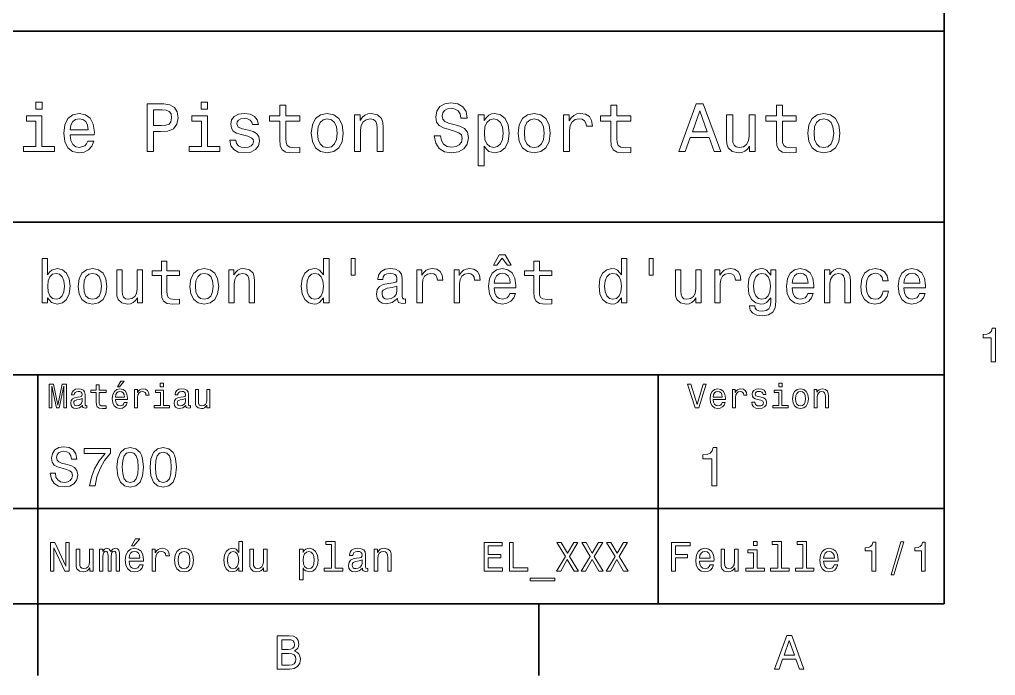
# Model space of a CAD drawing. Extents: x 0 to 420, y 0 to 297.
# Drawn here: x 313.1 to 415.4, y 2.5 to 71.2 of the extents above; entities that cross this region are included whole.
import ezdxf

# ---------------------------------------------------------------- set-up
doc = ezdxf.new("R2010")
doc.units = 0

msp = doc.modelspace()

# ---------------------------------------------------------------- linework, layer by layer
at = {"color": 7, "lineweight": 35}
for p, q in [((410, 10), (410, 287)), ((220, 70), (410, 70)), ((410, 70), (410, 10)), ((285, 50), (410, 50)), ((285, 34), (410, 34)), ((380, 10), (380, 34)), ((285, 20), (410, 20)), ((10, 10), (410, 10)), ((220, 10), (410, 10))]:
    msp.add_line(p, q, dxfattribs=at)
at = {"color": 7, "lineweight": 35, "ltscale": 0.35}
msp.add_line((315, 20), (315, 34), dxfattribs=at)
at = {"color": 7, "lineweight": 35, "ltscale": 0.25}
msp.add_line((315, 10), (315, 20), dxfattribs=at)
at = {"color": 7, "lineweight": 35, "ltscale": 0.1875}
for p, q in [((315, 10), (315, 2.5)), ((367.5, 10), (367.5, 2.5))]:
    msp.add_line(p, q, dxfattribs=at)
at = {"color": 7, "lineweight": 13}
for points in [[(315.439484, 62.554031), (314.76944, 62.554031), (314.76944, 61.833572), (315.439484, 61.833572)], [(332.788177, 62.554031), (332.118164, 62.554031), (332.118164, 61.833572), (332.788177, 61.833572)], [(357.20462, 59.030979), (356.549011, 59.030979), (356.693085, 58.267288), (357.053314, 57.70533), (357.608063, 57.366714), (358.357361, 57.244236), (359.099426, 57.359509), (359.654175, 57.67651), (360.007202, 58.17363), (360.136902, 58.82925), (360.028809, 59.420029), (359.726227, 59.801872), (359.236328, 60.054031), (358.580688, 60.241352), (358.018738, 60.378242), (357.651306, 60.536743), (357.442383, 60.767288), (357.377533, 61.127522), (357.442383, 61.451729), (357.6297, 61.696686), (357.917877, 61.862389), (358.314117, 61.920029), (358.71759, 61.84798), (359.034576, 61.653458), (359.24353, 61.32925), (359.344391, 60.889767), (360, 60.889767), (360, 60.904179), (359.884735, 61.581409), (359.546112, 62.085732), (359.01297, 62.402737), (358.292511, 62.510807), (357.644104, 62.402737), (357.139771, 62.100143), (356.815552, 61.631844), (356.700287, 61.026657), (356.793945, 60.486309), (357.067719, 60.118874), (357.5, 59.873917), (358.09079, 59.6866), (358.674347, 59.520893), (359.113831, 59.362389), (359.380402, 59.131844), (359.47406, 58.757202), (359.387604, 58.375359), (359.164276, 58.087173), (358.825653, 57.907059), (358.386169, 57.849422), (357.896271, 57.928673), (357.521606, 58.159222), (357.283875, 58.533859)], [(318.371765, 59.131844), (320.907776, 59.131844), (320.914978, 59.427231), (320.799713, 60.255764), (320.482697, 60.875359), (319.978394, 61.25), (319.30835, 61.386887), (318.65274, 61.242794), (318.148407, 60.839336), (317.824219, 60.183716), (317.708923, 59.319164), (317.816986, 58.432995), (318.141205, 57.78458), (318.638336, 57.381123), (319.286743, 57.244236), (319.848694, 57.337894), (320.309784, 57.582851), (320.648407, 57.971901), (320.842926, 58.490631), (320.216125, 58.490631), (320.086456, 58.20245), (319.899139, 57.986309), (319.365997, 57.8134), (318.955322, 57.892651), (318.645538, 58.14481), (318.443787, 58.555473), (318.371765, 59.110229)], [(326.462524, 57.381123), (327.125366, 57.381123), (327.125366, 59.492073), (327.860229, 59.492073), (328.602295, 59.528095), (329.193085, 59.780258), (329.574921, 60.270172), (329.70462, 60.940201), (329.60376, 61.559795), (329.315552, 62.013687), (328.840057, 62.287464), (328.19165, 62.381123), (326.462524, 62.381123)], [(328.011536, 61.76873), (328.443787, 61.725502), (328.760803, 61.588615), (328.94812, 61.336452), (329.01297, 60.940201), (328.940918, 60.522331), (328.746399, 60.270172), (328.414978, 60.140488), (327.96109, 60.104465), (327.125366, 60.104465), (327.125366, 61.76873)], [(337.060516, 59.636166), (336.44812, 59.780258), (335.994232, 59.945965), (335.842926, 60.28458), (335.886169, 60.522331), (336.037476, 60.695244), (336.28241, 60.803314), (336.635437, 60.846542), (336.97406, 60.803314), (337.240631, 60.67363), (337.413544, 60.479107), (337.485596, 60.219738), (338.105194, 60.219738), (338.105194, 60.23415), (337.997131, 60.70245), (337.701721, 61.069885), (337.240631, 61.30043), (336.635437, 61.386887), (336.023041, 61.30043), (335.576355, 61.062679), (335.29538, 60.709652), (335.208923, 60.262966), (335.273773, 59.830688), (335.475494, 59.528095), (335.806915, 59.311958), (336.289612, 59.16066), (336.995667, 58.987751), (337.427948, 58.807636), (337.543213, 58.663544), (337.586456, 58.447407), (337.521606, 58.180836), (337.348694, 57.979107), (337.067719, 57.849422), (336.693085, 57.806194), (336.296814, 57.849422), (336.008636, 58.000721), (335.814117, 58.245674), (335.734863, 58.584293), (335.122467, 58.584293), (335.223328, 58.007923), (335.518738, 57.590057), (335.98703, 57.337894), (336.635437, 57.244236), (337.312683, 57.337894), (337.809814, 57.590057), (338.112396, 57.993515), (338.220459, 58.519451), (338.141205, 58.973343), (337.917877, 59.283138), (337.550415, 59.484871)], [(340.353027, 60.579971), (340.353027, 58.64193), (340.39624, 58.015129), (340.597992, 57.582851), (341.001434, 57.330688), (341.685883, 57.244236), (342.43515, 57.280258), (342.43515, 57.827808), (341.887604, 57.78458), (341.390503, 57.842216), (341.123932, 58.022331), (341.008636, 58.324928), (340.98703, 58.75), (340.98703, 60.579971), (342.43515, 60.579971), (342.43515, 61.120316), (340.98703, 61.120316), (340.98703, 62.251438), (340.353027, 62.251438), (340.353027, 61.120316), (339.257935, 61.120316), (339.257935, 60.579971)], [(343.65274, 59.311958), (343.768005, 58.432995), (344.099426, 57.78458), (344.625366, 57.381123), (345.331421, 57.244236), (346.030273, 57.381123), (346.556213, 57.777374), (346.887604, 58.425793), (347.010101, 59.311958), (346.887604, 60.190922), (346.556213, 60.846542), (346.030273, 61.242794), (345.331421, 61.386887), (344.625366, 61.242794), (344.099426, 60.839336), (343.768005, 60.190922)], [(348.177246, 57.381123), (348.811249, 57.381123), (348.811249, 59.614552), (348.876099, 60.12608), (349.085022, 60.500717), (349.409241, 60.731266), (349.841492, 60.817722), (350.187317, 60.745674), (350.403473, 60.551151), (350.511536, 60.226944), (350.547546, 59.794666), (350.547546, 57.381123), (351.181549, 57.381123), (351.181549, 59.924351), (351.15274, 60.435879), (351.023071, 60.86095), (350.597992, 61.25), (349.93515, 61.386887), (349.567719, 61.336452), (349.257935, 61.199566), (348.991364, 60.969017), (348.78241, 60.659222), (348.78241, 61.25), (348.177246, 61.25)], [(361.786743, 60.652016), (361.786743, 61.25), (361.15274, 61.25), (361.15274, 55.882565), (361.786743, 55.882565), (361.786743, 57.971901), (362.010101, 57.633286), (362.262268, 57.409943), (362.896271, 57.244236), (363.501465, 57.381123), (363.976959, 57.791786), (364.286743, 58.440201), (364.402039, 59.319164), (364.286743, 60.190922), (363.976959, 60.839336), (363.501465, 61.242794), (362.896271, 61.386887), (362.550446, 61.343658), (362.255066, 61.206772), (362.002899, 60.976223)], [(365.338623, 59.311958), (365.453888, 58.432995), (365.785309, 57.78458), (366.311249, 57.381123), (367.017303, 57.244236), (367.716125, 57.381123), (368.242065, 57.777374), (368.573486, 58.425793), (368.695984, 59.311958), (368.573486, 60.190922), (368.242065, 60.846542), (367.716125, 61.242794), (367.017303, 61.386887), (366.311249, 61.242794), (365.785309, 60.839336), (365.453888, 60.190922)], [(370.100861, 57.381123), (370.734863, 57.381123), (370.734863, 59.592937), (370.799713, 60.12608), (370.994232, 60.507923), (371.311249, 60.738472), (371.736328, 60.817722), (372.053314, 60.767288), (372.291077, 60.623199), (372.435181, 60.378242), (372.485596, 60.046829), (373.126801, 60.046829), (373.040344, 60.630402), (372.802612, 61.048271), (372.406342, 61.30043), (371.865997, 61.386887), (371.498566, 61.32925), (371.181549, 61.185158), (370.900574, 60.940201), (370.677246, 60.608788), (370.677246, 61.25), (370.100861, 61.25)], [(375.050415, 60.579971), (375.050415, 58.64193), (375.093658, 58.015129), (375.29538, 57.582851), (375.698853, 57.330688), (376.383301, 57.244236), (377.132568, 57.280258), (377.132568, 57.827808), (376.585022, 57.78458), (376.087891, 57.842216), (375.82132, 58.022331), (375.706055, 58.324928), (375.684448, 58.75), (375.684448, 60.579971), (377.132568, 60.579971), (377.132568, 61.120316), (375.684448, 61.120316), (375.684448, 62.251438), (375.050415, 62.251438), (375.050415, 61.120316), (373.955322, 61.120316), (373.955322, 60.579971)], [(382.175781, 57.381123), (382.838623, 57.381123), (383.364563, 58.850864), (385.360229, 58.850864), (385.886169, 57.381123), (386.563416, 57.381123), (384.733429, 62.388329), (383.998566, 62.388329)], [(383.595093, 59.463257), (384.365997, 61.667866), (385.136902, 59.463257)], [(392.399109, 60.579971), (392.399109, 58.64193), (392.442352, 58.015129), (392.644073, 57.582851), (393.047546, 57.330688), (393.731995, 57.244236), (394.481262, 57.280258), (394.481262, 57.827808), (393.933716, 57.78458), (393.436584, 57.842216), (393.170013, 58.022331), (393.054749, 58.324928), (393.033142, 58.75), (393.033142, 60.579971), (394.481262, 60.579971), (394.481262, 61.120316), (393.033142, 61.120316), (393.033142, 62.251438), (392.399109, 62.251438), (392.399109, 61.120316), (391.304016, 61.120316), (391.304016, 60.579971)], [(395.698853, 59.311958), (395.814117, 58.432995), (396.145508, 57.78458), (396.671448, 57.381123), (397.377502, 57.244236), (398.076355, 57.381123), (398.602295, 57.777374), (398.933716, 58.425793), (399.056183, 59.311958), (398.933716, 60.190922), (398.602295, 60.846542), (398.076355, 61.242794), (397.377502, 61.386887), (396.671448, 61.242794), (396.145508, 60.839336), (395.814117, 60.190922)], [(315.417877, 57.914265), (315.417877, 61.120316), (313.789612, 61.120316), (313.789612, 60.579971), (314.783875, 60.579971), (314.783875, 57.914265), (313.48703, 57.914265), (313.48703, 57.381123), (316.729095, 57.381123), (316.729095, 57.914265)], [(318.371765, 59.664986), (318.451019, 60.162102), (318.645538, 60.529537), (318.940918, 60.75288), (319.329956, 60.83213), (319.711823, 60.75288), (320.007202, 60.529537), (320.187317, 60.162102), (320.252167, 59.664986)], [(332.766571, 57.914265), (332.766571, 61.120316), (331.138336, 61.120316), (331.138336, 60.579971), (332.132568, 60.579971), (332.132568, 57.914265), (330.835724, 57.914265), (330.835724, 57.381123), (334.07782, 57.381123), (334.07782, 57.914265)], [(344.301147, 59.319164), (344.365997, 59.967579), (344.567719, 60.435879), (344.891937, 60.72406), (345.331421, 60.824928), (345.763702, 60.72406), (346.087891, 60.443081), (346.289612, 59.967579), (346.361664, 59.319164), (346.289612, 58.663544), (346.087891, 58.188038), (345.763702, 57.899853), (345.331421, 57.806194), (344.891937, 57.899853), (344.567719, 58.188038), (344.365997, 58.663544)], [(362.788208, 57.8134), (362.363129, 57.907059), (362.053314, 58.195244), (361.858795, 58.663544), (361.793945, 59.319164), (361.858795, 59.967579), (362.053314, 60.435879), (362.363129, 60.716858), (362.788208, 60.817722), (363.177246, 60.716858), (363.48703, 60.428673), (363.68158, 59.960373), (363.753601, 59.319164), (363.68158, 58.67075), (363.48703, 58.195244), (363.177246, 57.907059)], [(365.98703, 59.319164), (366.05188, 59.967579), (366.253601, 60.435879), (366.57782, 60.72406), (367.017303, 60.824928), (367.449585, 60.72406), (367.773773, 60.443081), (367.975525, 59.967579), (368.047546, 59.319164), (367.975525, 58.663544), (367.773773, 58.188038), (367.449585, 57.899853), (367.017303, 57.806194), (366.57782, 57.899853), (366.253601, 58.188038), (366.05188, 58.663544)], [(390.194519, 61.25), (389.560516, 61.25), (389.560516, 59.016571), (389.488464, 58.497837), (389.279541, 58.123196), (388.955322, 57.892651), (388.530243, 57.820602), (388.19165, 57.878242), (387.975494, 58.051151), (387.853027, 58.346542), (387.824219, 58.764408), (387.824219, 61.25), (387.190186, 61.25), (387.190186, 58.706772), (387.211792, 58.195244), (387.348694, 57.770172), (387.766571, 57.381123), (388.436584, 57.244236), (388.796814, 57.294666), (389.106628, 57.424351), (389.373199, 57.647694), (389.589325, 57.971901), (389.589325, 57.381123), (390.194519, 57.381123)], [(396.34726, 59.319164), (396.412109, 59.967579), (396.613831, 60.435879), (396.938019, 60.72406), (397.377502, 60.824928), (397.809784, 60.72406), (398.134003, 60.443081), (398.335724, 59.967579), (398.407776, 59.319164), (398.335724, 58.663544), (398.134003, 58.188038), (397.809784, 57.899853), (397.377502, 57.806194), (396.938019, 57.899853), (396.613831, 58.188038), (396.412109, 58.663544)], [(316.016571, 42.068443), (316.438049, 41.569164), (317.015137, 41.407059), (317.559784, 41.530258), (317.994232, 41.899857), (318.266571, 42.489914), (318.3703, 43.274494), (318.266571, 44.059078), (317.987732, 44.642651), (317.559784, 45.005764), (317.015137, 45.135445), (316.444519, 44.966858), (316.21109, 44.759365), (316.016571, 44.480545), (316.016571, 46.185879), (315.445953, 46.185879), (315.445953, 41.530258), (316.016571, 41.530258)], [(344.942352, 42.068443), (344.942352, 41.530258), (345.51297, 41.530258), (345.51297, 46.185879), (344.948853, 46.185879), (344.948853, 44.480545), (344.514404, 44.973343), (344.248535, 45.090057), (343.943787, 45.135445), (343.392639, 45.005764), (342.964691, 44.642651), (342.685852, 44.059078), (342.588623, 43.274494), (342.685852, 42.489914), (342.964691, 41.899857), (343.392639, 41.530258), (343.943787, 41.407059), (344.248535, 41.45245), (344.520874, 41.569164)], [(347.83429, 46.19236), (347.83429, 44.428673), (348.268738, 44.428673), (348.268738, 46.19236)], [(362.734863, 45.485588), (363.117432, 45.485588), (363.668579, 46.20533), (364.213257, 45.485588), (364.595825, 45.485588), (363.979828, 46.587894), (363.35733, 46.587894)], [(376.170013, 42.068443), (376.170013, 41.530258), (376.740631, 41.530258), (376.740631, 46.185879), (376.176514, 46.185879), (376.176514, 44.480545), (375.742065, 44.973343), (375.476196, 45.090057), (375.171448, 45.135445), (374.6203, 45.005764), (374.192352, 44.642651), (373.913544, 44.059078), (373.816284, 43.274494), (373.913544, 42.489914), (374.192352, 41.899857), (374.6203, 41.530258), (375.171448, 41.407059), (375.476196, 41.45245), (375.748535, 41.569164)], [(379.061951, 46.19236), (379.061951, 44.428673), (379.496399, 44.428673), (379.496399, 46.19236)], [(319.213257, 43.268009), (319.316986, 42.476944), (319.615265, 41.893372), (320.088623, 41.530258), (320.72406, 41.407059), (321.353027, 41.530258), (321.826355, 41.886887), (322.124634, 42.470459), (322.234863, 43.268009), (322.124634, 44.059078), (321.826355, 44.649136), (321.353027, 45.005764), (320.72406, 45.135445), (320.088623, 45.005764), (319.615265, 44.642651), (319.316986, 44.059078)], [(325.969727, 45.012245), (325.399139, 45.012245), (325.399139, 43.002159), (325.33429, 42.535301), (325.14624, 42.198124), (324.854462, 41.990631), (324.471893, 41.925793), (324.167145, 41.977665), (323.972626, 42.133286), (323.862396, 42.399136), (323.836456, 42.775215), (323.836456, 45.012245), (323.265839, 45.012245), (323.265839, 42.723343), (323.285309, 42.262966), (323.408508, 41.880402), (323.784576, 41.530258), (324.387604, 41.407059), (324.711792, 41.45245), (324.990631, 41.569164), (325.23053, 41.770172), (325.425049, 42.061958), (325.425049, 41.530258), (325.969727, 41.530258)], [(327.953888, 44.409222), (327.953888, 42.664986), (327.992798, 42.100864), (328.174347, 41.711815), (328.537445, 41.484871), (329.153442, 41.407059), (329.827789, 41.43948), (329.827789, 41.932274), (329.335022, 41.893372), (328.887604, 41.945244), (328.647675, 42.107349), (328.543945, 42.379681), (328.524475, 42.762245), (328.524475, 44.409222), (329.827789, 44.409222), (329.827789, 44.895531), (328.524475, 44.895531), (328.524475, 45.913544), (327.953888, 45.913544), (327.953888, 44.895531), (326.968292, 44.895531), (326.968292, 44.409222)], [(330.923615, 43.268009), (331.027374, 42.476944), (331.325653, 41.893372), (331.798981, 41.530258), (332.434418, 41.407059), (333.063385, 41.530258), (333.536743, 41.886887), (333.835022, 42.470459), (333.945251, 43.268009), (333.835022, 44.059078), (333.536743, 44.649136), (333.063385, 45.005764), (332.434418, 45.135445), (331.798981, 45.005764), (331.325653, 44.642651), (331.027374, 44.059078)], [(334.995667, 41.530258), (335.566284, 41.530258), (335.566284, 43.540344), (335.624634, 44.000721), (335.812683, 44.337894), (336.104462, 44.545387), (336.4935, 44.623199), (336.804749, 44.558357), (336.999268, 44.383286), (337.096527, 44.091499), (337.128967, 43.70245), (337.128967, 41.530258), (337.699554, 41.530258), (337.699554, 43.819164), (337.673615, 44.279537), (337.556915, 44.662102), (337.174347, 45.012245), (336.577789, 45.135445), (336.247101, 45.090057), (335.968292, 44.966858), (335.728394, 44.759365), (335.540344, 44.480545), (335.540344, 45.012245), (334.995667, 45.012245)], [(352.677948, 41.98415), (352.677948, 41.964695), (352.710358, 41.744236), (352.807617, 41.588615), (353.216125, 41.465416), (353.533844, 41.517288), (353.533844, 41.958214), (353.397675, 41.938759), (353.216125, 42.023052), (353.183716, 42.282421), (353.183716, 44.085014), (353.105896, 44.545387), (352.878967, 44.869595), (352.483429, 45.064121), (351.925781, 45.135445), (351.381104, 45.057636), (350.979095, 44.837173), (350.726196, 44.493515), (350.641907, 44.039623), (350.641907, 44.000721), (351.154175, 44.000721), (351.199554, 44.273052), (351.342224, 44.467579), (351.575623, 44.584293), (351.906342, 44.629681), (352.22406, 44.59726), (352.450989, 44.5), (352.587158, 44.331409), (352.632568, 44.09798), (352.606628, 43.825645), (352.502869, 43.68948), (352.2435, 43.624638), (351.757202, 43.572765), (351.199554, 43.456051), (350.804016, 43.248558), (350.570587, 42.924351), (350.499268, 42.444523), (350.564117, 42.016571), (350.765106, 41.698845), (351.089325, 41.497837), (351.536743, 41.426514), (352.139771, 41.562679)], [(354.726929, 41.530258), (355.297546, 41.530258), (355.297546, 43.520893), (355.355896, 44.000721), (355.530975, 44.344379), (355.816284, 44.551872), (356.198853, 44.623199), (356.484131, 44.577808), (356.69812, 44.448124), (356.827789, 44.227665), (356.873169, 43.929394), (357.450287, 43.929394), (357.372467, 44.454609), (357.158508, 44.830692), (356.80188, 45.057636), (356.315552, 45.135445), (355.984863, 45.083572), (355.699554, 44.953888), (355.446686, 44.733429), (355.245667, 44.435158), (355.245667, 45.012245), (354.726929, 45.012245)], [(358.630402, 41.530258), (359.200989, 41.530258), (359.200989, 43.520893), (359.259338, 44.000721), (359.434448, 44.344379), (359.719727, 44.551872), (360.102295, 44.623199), (360.387604, 44.577808), (360.601563, 44.448124), (360.731262, 44.227665), (360.776642, 43.929394), (361.353729, 43.929394), (361.27594, 44.454609), (361.061951, 44.830692), (360.705322, 45.057636), (360.218994, 45.135445), (359.888306, 45.083572), (359.603027, 44.953888), (359.350128, 44.733429), (359.149109, 44.435158), (359.149109, 45.012245), (358.630402, 45.012245)], [(362.819153, 43.105907), (365.101563, 43.105907), (365.108063, 43.371758), (365.004303, 44.117435), (364.718994, 44.675072), (364.265137, 45.012245), (363.662109, 45.135445), (363.072021, 45.005764), (362.618164, 44.642651), (362.326355, 44.052593), (362.222595, 43.274494), (362.319885, 42.476944), (362.611664, 41.893372), (363.059082, 41.530258), (363.642639, 41.407059), (364.148407, 41.491352), (364.563385, 41.711815), (364.868164, 42.061958), (365.043213, 42.528816), (364.479095, 42.528816), (364.362366, 42.269451), (364.193787, 42.074928), (363.713959, 41.919308), (363.34436, 41.990631), (363.065552, 42.217579), (362.884003, 42.587173), (362.819153, 43.086452)], [(366.988464, 44.409222), (366.988464, 42.664986), (367.027374, 42.100864), (367.208923, 41.711815), (367.572021, 41.484871), (368.188049, 41.407059), (368.862366, 41.43948), (368.862366, 41.932274), (368.369568, 41.893372), (367.92218, 41.945244), (367.682251, 42.107349), (367.578522, 42.379681), (367.559082, 42.762245), (367.559082, 44.409222), (368.862366, 44.409222), (368.862366, 44.895531), (367.559082, 44.895531), (367.559082, 45.913544), (366.988464, 45.913544), (366.988464, 44.895531), (366.002869, 44.895531), (366.002869, 44.409222)], [(384.521606, 45.012245), (383.950989, 45.012245), (383.950989, 43.002159), (383.886169, 42.535301), (383.69812, 42.198124), (383.406311, 41.990631), (383.023773, 41.925793), (382.718994, 41.977665), (382.524475, 42.133286), (382.414246, 42.399136), (382.388306, 42.775215), (382.388306, 45.012245), (381.817719, 45.012245), (381.817719, 42.723343), (381.837158, 42.262966), (381.960358, 41.880402), (382.336426, 41.530258), (382.939453, 41.407059), (383.263672, 41.45245), (383.54248, 41.569164), (383.78241, 41.770172), (383.976929, 42.061958), (383.976929, 41.530258), (384.521606, 41.530258)], [(385.95459, 41.530258), (386.525208, 41.530258), (386.525208, 43.520893), (386.583557, 44.000721), (386.758636, 44.344379), (387.043945, 44.551872), (387.426514, 44.623199), (387.711792, 44.577808), (387.925781, 44.448124), (388.055481, 44.227665), (388.100861, 43.929394), (388.677948, 43.929394), (388.600128, 44.454609), (388.386169, 44.830692), (388.029541, 45.057636), (387.543213, 45.135445), (387.212524, 45.083572), (386.927216, 44.953888), (386.674347, 44.733429), (386.473328, 44.435158), (386.473328, 45.012245), (385.95459, 45.012245)], [(392.354462, 41.685879), (392.354462, 45.012245), (391.809784, 45.012245), (391.809784, 44.448124), (391.362366, 44.960373), (391.090027, 45.090057), (390.785278, 45.135445), (390.234131, 45.005764), (389.806183, 44.642651), (389.527374, 44.059078), (389.430115, 43.274494), (389.527374, 42.483429), (389.806183, 41.899857), (390.234131, 41.530258), (390.785278, 41.407059), (391.096527, 41.45245), (391.355896, 41.569164), (391.809784, 42.061958), (391.809784, 41.569164), (391.757904, 41.180115), (391.615265, 40.901295), (391.342926, 40.739193), (390.934418, 40.680836), (390.577789, 40.719738), (390.324921, 40.817001), (390.175781, 40.985588), (390.130371, 41.212536), (389.579224, 41.212536), (389.579224, 41.1866), (389.663513, 40.771614), (389.922913, 40.460373), (390.337891, 40.259365), (390.902008, 40.188038), (391.576355, 40.285301), (392.023773, 40.557636), (392.276642, 41.030979)], [(394.046814, 43.105907), (396.329224, 43.105907), (396.335724, 43.371758), (396.231964, 44.117435), (395.946655, 44.675072), (395.492798, 45.012245), (394.889771, 45.135445), (394.299683, 45.005764), (393.845825, 44.642651), (393.554016, 44.052593), (393.450256, 43.274494), (393.547546, 42.476944), (393.839325, 41.893372), (394.286743, 41.530258), (394.8703, 41.407059), (395.376068, 41.491352), (395.791046, 41.711815), (396.095825, 42.061958), (396.270874, 42.528816), (395.706757, 42.528816), (395.590027, 42.269451), (395.421448, 42.074928), (394.94162, 41.919308), (394.572021, 41.990631), (394.293213, 42.217579), (394.111664, 42.587173), (394.046814, 43.086452)], [(397.450989, 41.530258), (398.021606, 41.530258), (398.021606, 43.540344), (398.079956, 44.000721), (398.268005, 44.337894), (398.559784, 44.545387), (398.948822, 44.623199), (399.260071, 44.558357), (399.45459, 44.383286), (399.551849, 44.091499), (399.58429, 43.70245), (399.58429, 41.530258), (400.154877, 41.530258), (400.154877, 43.819164), (400.128937, 44.279537), (400.012238, 44.662102), (399.629669, 45.012245), (399.033142, 45.135445), (398.702454, 45.090057), (398.423615, 44.966858), (398.183716, 44.759365), (397.995667, 44.480545), (397.995667, 45.012245), (397.450989, 45.012245)], [(403.572021, 43.858067), (404.136169, 43.858067), (404.01944, 44.376801), (403.740601, 44.785301), (403.306183, 45.038185), (402.742065, 45.135445), (402.119568, 45.005764), (401.64624, 44.642651), (401.347961, 44.052593), (401.244232, 43.261528), (401.341492, 42.476944), (401.63327, 41.893372), (402.093628, 41.530258), (402.722595, 41.407059), (403.280243, 41.504322), (403.714691, 41.776657), (404.012939, 42.204609), (404.142639, 42.775215), (403.597961, 42.775215), (403.500702, 42.412102), (403.319153, 42.139767), (403.059784, 41.97118), (402.742065, 41.919308), (402.346527, 42.003601), (402.061218, 42.262966), (401.886169, 42.684437), (401.827789, 43.280979), (401.886169, 43.864552), (402.067719, 44.286022), (402.359497, 44.545387), (402.742065, 44.636166), (403.079224, 44.577808), (403.332123, 44.428673), (403.500702, 44.182274)], [(405.757202, 43.105907), (408.039612, 43.105907), (408.046082, 43.371758), (407.942352, 44.117435), (407.657043, 44.675072), (407.203156, 45.012245), (406.600128, 45.135445), (406.010071, 45.005764), (405.556183, 44.642651), (405.264404, 44.052593), (405.160645, 43.274494), (405.257904, 42.476944), (405.549683, 41.893372), (405.997101, 41.530258), (406.580688, 41.407059), (407.086426, 41.491352), (407.501434, 41.711815), (407.806183, 42.061958), (407.981262, 42.528816), (407.417114, 42.528816), (407.300415, 42.269451), (407.131836, 42.074928), (406.652008, 41.919308), (406.28241, 41.990631), (406.003601, 42.217579), (405.822021, 42.587173), (405.757202, 43.086452)], [(317.786743, 43.274494), (317.721893, 42.690922), (317.546814, 42.262966), (317.268005, 42.003601), (316.917847, 41.919308), (316.535309, 42.003601), (316.25647, 42.262966), (316.081421, 42.684437), (316.023041, 43.274494), (316.081421, 43.858067), (316.25647, 44.279537), (316.535309, 44.532421), (316.917847, 44.623199), (317.268005, 44.532421), (317.546814, 44.273052), (317.721893, 43.851585)], [(319.796814, 43.274494), (319.855194, 43.858067), (320.036743, 44.279537), (320.328522, 44.538902), (320.72406, 44.629681), (321.113098, 44.538902), (321.404907, 44.286022), (321.586456, 43.858067), (321.651306, 43.274494), (321.586456, 42.684437), (321.404907, 42.256481), (321.113098, 41.997116), (320.72406, 41.912823), (320.328522, 41.997116), (320.036743, 42.256481), (319.855194, 42.684437)], [(331.507202, 43.274494), (331.565552, 43.858067), (331.747101, 44.279537), (332.038879, 44.538902), (332.434418, 44.629681), (332.823486, 44.538902), (333.115265, 44.286022), (333.296814, 43.858067), (333.361664, 43.274494), (333.296814, 42.684437), (333.115265, 42.256481), (332.823486, 41.997116), (332.434418, 41.912823), (332.038879, 41.997116), (331.747101, 42.256481), (331.565552, 42.684437)], [(344.041046, 44.623199), (344.417145, 44.532421), (344.702454, 44.279537), (344.871033, 43.858067), (344.935852, 43.274494), (344.871033, 42.684437), (344.702454, 42.262966), (344.417145, 42.003601), (344.041046, 41.919308), (343.684418, 42.003601), (343.412109, 42.262966), (343.23053, 42.690922), (343.17218, 43.274494), (343.23053, 43.851585), (343.412109, 44.273052), (343.684418, 44.532421)], [(362.819153, 43.585735), (362.890472, 44.033138), (363.065552, 44.363831), (363.331421, 44.564842), (363.681549, 44.636166), (364.025208, 44.564842), (364.291046, 44.363831), (364.453156, 44.033138), (364.511536, 43.585735)], [(375.268738, 44.623199), (375.644806, 44.532421), (375.930115, 44.279537), (376.098694, 43.858067), (376.163544, 43.274494), (376.098694, 42.684437), (375.930115, 42.262966), (375.644806, 42.003601), (375.268738, 41.919308), (374.912109, 42.003601), (374.639771, 42.262966), (374.458191, 42.690922), (374.399841, 43.274494), (374.458191, 43.851585), (374.639771, 44.273052), (374.912109, 44.532421)], [(390.020142, 43.274494), (390.078522, 43.851585), (390.253601, 44.279537), (390.52594, 44.532421), (390.889038, 44.623199), (391.271606, 44.532421), (391.556885, 44.279537), (391.731964, 43.851585), (391.796814, 43.274494), (391.731964, 42.684437), (391.556885, 42.262966), (391.271606, 42.003601), (390.889038, 41.919308), (390.52594, 42.003601), (390.253601, 42.262966), (390.078522, 42.690922)], [(394.046814, 43.585735), (394.118134, 44.033138), (394.293213, 44.363831), (394.559082, 44.564842), (394.90921, 44.636166), (395.252869, 44.564842), (395.518707, 44.363831), (395.680817, 44.033138), (395.739197, 43.585735)], [(405.757202, 43.585735), (405.828522, 44.033138), (406.003601, 44.363831), (406.26944, 44.564842), (406.619568, 44.636166), (406.963257, 44.564842), (407.229095, 44.363831), (407.391205, 44.033138), (407.449554, 43.585735)], [(352.613098, 42.749279), (352.535278, 42.412102), (352.327789, 42.152737), (352.016571, 41.98415), (351.634003, 41.925793), (351.387604, 41.958214), (351.212524, 42.061958), (351.102295, 42.243515), (351.069885, 42.496395), (351.095825, 42.723343), (351.199554, 42.885445), (351.614532, 43.067001), (352.139771, 43.14481), (352.613098, 43.30043)], [(414.909241, 35.366787), (415.368164, 35.366787), (415.368164, 38.892002), (415.025208, 38.892002), (414.934448, 38.584366), (414.752899, 38.377594), (414.475525, 38.256557), (414.092224, 38.216209), (414.092224, 37.858143), (414.909241, 37.858143)], [(316.183716, 30.530979), (316.46109, 30.530979), (316.46109, 32.80043), (316.929382, 30.530979), (317.239197, 30.530979), (317.703888, 32.80043), (317.703888, 30.530979), (317.984863, 30.530979), (317.984863, 33.030979), (317.54538, 33.030979), (317.08429, 30.826368), (316.626801, 33.030979), (316.183716, 33.030979)], [(321.100861, 32.130402), (321.100861, 31.161383), (321.122467, 30.847982), (321.223328, 30.631844), (321.425079, 30.505762), (321.767303, 30.462536), (322.141937, 30.480547), (322.141937, 30.754322), (321.868164, 30.732708), (321.619598, 30.761526), (321.486298, 30.851583), (321.42868, 31.002882), (321.417877, 31.215418), (321.417877, 32.130402), (322.141937, 32.130402), (322.141937, 32.400574), (321.417877, 32.400574), (321.417877, 32.966137), (321.100861, 32.966137), (321.100861, 32.400574), (320.553314, 32.400574), (320.553314, 32.130402)], [(323.341492, 32.728386), (323.554047, 32.728386), (324.054749, 33.340778), (323.701721, 33.340778)], [(328.161377, 33.117435), (327.826355, 33.117435), (327.826355, 32.757202), (328.161377, 32.757202)], [(384.71109, 33.03458), (384.08429, 30.905619), (383.439484, 33.03458), (383.09726, 33.03458), (383.904175, 30.530979), (384.264404, 30.530979), (385.053314, 33.03458)], [(392.992798, 33.117435), (392.657776, 33.117435), (392.657776, 32.757202), (392.992798, 32.757202)], [(319.656342, 30.78314), (319.656342, 30.772333), (319.674347, 30.649855), (319.728394, 30.5634), (319.955322, 30.494957), (320.131836, 30.523775), (320.131836, 30.768732), (320.056183, 30.757925), (319.955322, 30.804754), (319.937317, 30.948847), (319.937317, 31.950287), (319.894104, 32.206051), (319.768005, 32.386166), (319.548279, 32.494236), (319.238464, 32.533859), (318.935883, 32.490635), (318.712524, 32.368156), (318.572052, 32.177231), (318.525208, 31.925072), (318.525208, 31.903458), (318.809784, 31.903458), (318.835022, 32.054756), (318.914276, 32.162823), (319.043945, 32.227665), (319.227661, 32.25288), (319.404175, 32.234871), (319.530273, 32.180836), (319.605896, 32.087173), (319.631134, 31.957493), (319.61673, 31.806194), (319.559082, 31.730547), (319.414978, 31.694523), (319.144806, 31.665705), (318.835022, 31.600864), (318.615265, 31.48559), (318.485596, 31.305475), (318.445953, 31.038904), (318.481995, 30.801151), (318.593658, 30.62464), (318.773773, 30.512968), (319.022339, 30.473343), (319.357361, 30.54899)], [(323.121765, 31.40634), (324.389771, 31.40634), (324.393372, 31.554033), (324.335724, 31.9683), (324.177246, 32.278099), (323.925079, 32.465416), (323.590057, 32.533859), (323.262238, 32.461815), (323.010101, 32.260086), (322.847992, 31.932276), (322.790344, 31.5), (322.844391, 31.056915), (323.00647, 30.732708), (323.255035, 30.530979), (323.579254, 30.462536), (323.860229, 30.509365), (324.09079, 30.631844), (324.260101, 30.826368), (324.357361, 31.085733), (324.043945, 31.085733), (323.979095, 30.941643), (323.885437, 30.833572), (323.618866, 30.747118), (323.413544, 30.786743), (323.258636, 30.912823), (323.157776, 31.118155), (323.121765, 31.395533)], [(323.121765, 31.672911), (323.161377, 31.921469), (323.258636, 32.105186), (323.406342, 32.216858), (323.600861, 32.256485), (323.791779, 32.216858), (323.939484, 32.105186), (324.029541, 31.921469), (324.061951, 31.672911)], [(325.131836, 30.530979), (325.448853, 30.530979), (325.448853, 31.636887), (325.481262, 31.903458), (325.578522, 32.094379), (325.73703, 32.209652), (325.949554, 32.249279), (326.108063, 32.224064), (326.226959, 32.152016), (326.298981, 32.029537), (326.324219, 31.863832), (326.644806, 31.863832), (326.601593, 32.155621), (326.482697, 32.364552), (326.284576, 32.490635), (326.014404, 32.533859), (325.830688, 32.505043), (325.67218, 32.432995), (325.531708, 32.310516), (325.420044, 32.144814), (325.420044, 32.465416), (325.131836, 32.465416)], [(328.150574, 30.79755), (328.150574, 32.400574), (327.336456, 32.400574), (327.336456, 32.130402), (327.833588, 32.130402), (327.833588, 30.79755), (327.18515, 30.79755), (327.18515, 30.530979), (328.806183, 30.530979), (328.806183, 30.79755)], [(330.499268, 30.78314), (330.499268, 30.772333), (330.517303, 30.649855), (330.57132, 30.5634), (330.798279, 30.494957), (330.974792, 30.523775), (330.974792, 30.768732), (330.899139, 30.757925), (330.798279, 30.804754), (330.780273, 30.948847), (330.780273, 31.950287), (330.73703, 32.206051), (330.610962, 32.386166), (330.391205, 32.494236), (330.081421, 32.533859), (329.778809, 32.490635), (329.555481, 32.368156), (329.414978, 32.177231), (329.368164, 31.925072), (329.368164, 31.903458), (329.65274, 31.903458), (329.677948, 32.054756), (329.757202, 32.162823), (329.886902, 32.227665), (330.070618, 32.25288), (330.247131, 32.234871), (330.373199, 32.180836), (330.448853, 32.087173), (330.47406, 31.957493), (330.459656, 31.806194), (330.402008, 31.730547), (330.257935, 31.694523), (329.987762, 31.665705), (329.677948, 31.600864), (329.458221, 31.48559), (329.328522, 31.305475), (329.28891, 31.038904), (329.324921, 30.801151), (329.436584, 30.62464), (329.616699, 30.512968), (329.865265, 30.473343), (330.200287, 30.54899)], [(333.010071, 32.465416), (332.693085, 32.465416), (332.693085, 31.348703), (332.657074, 31.089336), (332.552582, 30.902016), (332.390503, 30.786743), (332.177948, 30.750719), (332.008636, 30.779539), (331.900574, 30.865993), (331.839325, 31.013687), (331.824921, 31.222622), (331.824921, 32.465416), (331.507935, 32.465416), (331.507935, 31.193804), (331.518738, 30.93804), (331.587189, 30.725504), (331.796112, 30.530979), (332.131134, 30.462536), (332.311249, 30.487751), (332.466125, 30.552593), (332.599426, 30.664265), (332.707489, 30.826368), (332.707489, 30.530979), (333.010071, 30.530979)], [(385.784576, 31.40634), (387.052582, 31.40634), (387.056183, 31.554033), (386.998566, 31.9683), (386.840057, 32.278099), (386.587891, 32.465416), (386.252869, 32.533859), (385.925079, 32.461815), (385.672913, 32.260086), (385.510803, 31.932276), (385.453156, 31.5), (385.507202, 31.056915), (385.669312, 30.732708), (385.917877, 30.530979), (386.242065, 30.462536), (386.523041, 30.509365), (386.753601, 30.631844), (386.922913, 30.826368), (387.020172, 31.085733), (386.706787, 31.085733), (386.641937, 30.941643), (386.548279, 30.833572), (386.281708, 30.747118), (386.076355, 30.786743), (385.921478, 30.912823), (385.820618, 31.118155), (385.784576, 31.395533)], [(385.784576, 31.672911), (385.824219, 31.921469), (385.921478, 32.105186), (386.069153, 32.216858), (386.263702, 32.256485), (386.45462, 32.216858), (386.602295, 32.105186), (386.692352, 31.921469), (386.724792, 31.672911)], [(387.794678, 30.530979), (388.111664, 30.530979), (388.111664, 31.636887), (388.144104, 31.903458), (388.241364, 32.094379), (388.399841, 32.209652), (388.612396, 32.249279), (388.770905, 32.224064), (388.889771, 32.152016), (388.961823, 32.029537), (388.98703, 31.863832), (389.307648, 31.863832), (389.264404, 32.155621), (389.145538, 32.364552), (388.947418, 32.490635), (388.677246, 32.533859), (388.49353, 32.505043), (388.335022, 32.432995), (388.194519, 32.310516), (388.082855, 32.144814), (388.082855, 32.465416), (387.794678, 32.465416)], [(390.791779, 31.658501), (390.485596, 31.730547), (390.258636, 31.8134), (390.182983, 31.982708), (390.20462, 32.101585), (390.280273, 32.188038), (390.40274, 32.242073), (390.579254, 32.263687), (390.748566, 32.242073), (390.881836, 32.177231), (390.968292, 32.079971), (391.004333, 31.950287), (391.314117, 31.950287), (391.314117, 31.957493), (391.260101, 32.191643), (391.112396, 32.375359), (390.881836, 32.490635), (390.579254, 32.533859), (390.273041, 32.490635), (390.049713, 32.371758), (389.90921, 32.195244), (389.865997, 31.971901), (389.898407, 31.755764), (389.999268, 31.604465), (390.164978, 31.496397), (390.406342, 31.420748), (390.759369, 31.334293), (390.975494, 31.244236), (391.033142, 31.17219), (391.054749, 31.064121), (391.022339, 30.930836), (390.935883, 30.829971), (390.79538, 30.765129), (390.608063, 30.743515), (390.409943, 30.765129), (390.265839, 30.840778), (390.168579, 30.963255), (390.128967, 31.132565), (389.822754, 31.132565), (389.873199, 30.844379), (390.020905, 30.635447), (390.255035, 30.509365), (390.579254, 30.462536), (390.917877, 30.509365), (391.166412, 30.635447), (391.317719, 30.837175), (391.371765, 31.100143), (391.332123, 31.327089), (391.220459, 31.481987), (391.036743, 31.582851)], [(392.981995, 30.79755), (392.981995, 32.400574), (392.167877, 32.400574), (392.167877, 32.130402), (392.664978, 32.130402), (392.664978, 30.79755), (392.016571, 30.79755), (392.016571, 30.530979), (393.637604, 30.530979), (393.637604, 30.79755)], [(394.087891, 31.496397), (394.145538, 31.056915), (394.311249, 30.732708), (394.574219, 30.530979), (394.927246, 30.462536), (395.276672, 30.530979), (395.539612, 30.729107), (395.705322, 31.053314), (395.766571, 31.496397), (395.705322, 31.935879), (395.539612, 32.263687), (395.276672, 32.461815), (394.927246, 32.533859), (394.574219, 32.461815), (394.311249, 32.260086), (394.145538, 31.935879)], [(394.412109, 31.5), (394.444519, 31.824207), (394.54538, 32.058357), (394.707489, 32.20245), (394.927246, 32.25288), (395.143372, 32.20245), (395.305481, 32.061958), (395.406342, 31.824207), (395.442352, 31.5), (395.406342, 31.17219), (395.305481, 30.934437), (395.143372, 30.790344), (394.927246, 30.743515), (394.707489, 30.790344), (394.54538, 30.934437), (394.444519, 31.17219)], [(396.350159, 30.530979), (396.667145, 30.530979), (396.667145, 31.647694), (396.699554, 31.903458), (396.804047, 32.090778), (396.966125, 32.206051), (397.182281, 32.249279), (397.355194, 32.213257), (397.463257, 32.115993), (397.517303, 31.95389), (397.535309, 31.737751), (397.535309, 30.530979), (397.852295, 30.530979), (397.852295, 31.802593), (397.837891, 32.058357), (397.773041, 32.270893), (397.560516, 32.465416), (397.229095, 32.533859), (397.04538, 32.508644), (396.890503, 32.440201), (396.757202, 32.324928), (396.65274, 32.170029), (396.65274, 32.465416), (396.350159, 32.465416)], [(319.620331, 31.208212), (319.577087, 31.020893), (319.461823, 30.876801), (319.28891, 30.78314), (319.076355, 30.750719), (318.939484, 30.768732), (318.842224, 30.826368), (318.780975, 30.927233), (318.76297, 31.067722), (318.777374, 31.193804), (318.835022, 31.283861), (319.065552, 31.384726), (319.357361, 31.427954), (319.620331, 31.514408)], [(330.463257, 31.208212), (330.420044, 31.020893), (330.304749, 30.876801), (330.131836, 30.78314), (329.919312, 30.750719), (329.78241, 30.768732), (329.68515, 30.826368), (329.623932, 30.927233), (329.605896, 31.067722), (329.620331, 31.193804), (329.677948, 31.283861), (329.908508, 31.384726), (330.200287, 31.427954), (330.463257, 31.514408)], [(316.824219, 23.680117), (316.299713, 23.680117), (316.414978, 23.069164), (316.703156, 22.619596), (317.146973, 22.348703), (317.746399, 22.250721), (318.340057, 22.342941), (318.783875, 22.596542), (319.066284, 22.994238), (319.170044, 23.518732), (319.083588, 23.991356), (318.841492, 24.296831), (318.449554, 24.49856), (317.925079, 24.648417), (317.475494, 24.757925), (317.181549, 24.884727), (317.014404, 25.069164), (316.962524, 25.357349), (317.014404, 25.616714), (317.164276, 25.812681), (317.394806, 25.945246), (317.711823, 25.991356), (318.034576, 25.933718), (318.288177, 25.778099), (318.455322, 25.518732), (318.536011, 25.167149), (319.060516, 25.167149), (319.060516, 25.178675), (318.968292, 25.720463), (318.697418, 26.12392), (318.270905, 26.377522), (317.694519, 26.463978), (317.175781, 26.377522), (316.772339, 26.135448), (316.51297, 25.760807), (316.420746, 25.276657), (316.495667, 24.844381), (316.714691, 24.550434), (317.060516, 24.354467), (317.533142, 24.204613), (318, 24.072046), (318.351593, 23.945246), (318.56485, 23.760807), (318.639771, 23.461096), (318.570618, 23.155621), (318.391937, 22.925074), (318.121033, 22.780981), (317.76944, 22.734871), (317.377533, 22.798271), (317.07782, 22.98271), (316.887604, 23.282421)], [(320.403473, 22.360231), (320.985596, 22.360231), (321.175781, 23.311239), (321.510101, 24.198849), (321.982697, 25.023056), (322.599426, 25.795389), (322.599426, 26.273777), (319.855896, 26.273777), (319.855896, 25.749281), (322.046112, 25.749281), (321.412109, 24.971182), (320.933716, 24.158503), (320.599426, 23.293949)], [(323.285309, 24.314121), (323.371765, 23.409224), (323.642639, 22.763689), (324.074921, 22.371759), (324.674347, 22.244957), (325.268005, 22.371759), (325.700287, 22.763689), (325.965424, 23.409224), (326.057648, 24.314121), (325.965424, 25.213257), (325.855896, 25.570606), (325.700287, 25.864553), (325.268005, 26.256485), (324.674347, 26.38905), (324.074921, 26.256485), (323.642639, 25.858791), (323.371765, 25.213257)], [(323.838623, 24.314121), (323.884735, 25.011528), (324.028809, 25.51297), (324.288177, 25.806917), (324.674347, 25.910664), (325.054749, 25.806917), (325.314117, 25.51297), (325.458221, 25.011528), (325.504333, 24.314121), (325.458221, 23.610952), (325.314117, 23.10951), (325.054749, 22.815563), (324.674347, 22.717581), (324.288177, 22.815563), (324.028809, 23.10951), (323.884735, 23.610952)], [(326.755035, 24.314121), (326.841492, 23.409224), (327.112396, 22.763689), (327.544678, 22.371759), (328.144104, 22.244957), (328.737762, 22.371759), (329.170044, 22.763689), (329.43515, 23.409224), (329.527374, 24.314121), (329.43515, 25.213257), (329.325653, 25.570606), (329.170044, 25.864553), (328.737762, 26.256485), (328.144104, 26.38905), (327.544678, 26.256485), (327.112396, 25.858791), (326.841492, 25.213257)], [(327.30835, 24.314121), (327.354462, 25.011528), (327.498566, 25.51297), (327.757935, 25.806917), (328.144104, 25.910664), (328.524506, 25.806917), (328.783875, 25.51297), (328.927948, 25.011528), (328.97406, 24.314121), (328.927948, 23.610952), (328.783875, 23.10951), (328.524506, 22.815563), (328.144104, 22.717581), (327.757935, 22.815563), (327.498566, 23.10951), (327.354462, 23.610952)], [(385.631134, 22.360231), (386.155609, 22.360231), (386.155609, 26.38905), (385.763702, 26.38905), (385.659943, 26.037464), (385.452454, 25.801153), (385.135437, 25.662825), (384.697418, 25.616714), (384.697418, 25.207493), (385.631134, 25.207493)], [(316.315552, 13.428675), (316.674347, 13.428675), (316.674347, 15.888329), (317.824219, 13.428675), (318.286743, 13.428675), (318.286743, 16.428675), (317.923645, 16.428675), (317.923645, 13.969021), (316.786743, 16.428675), (316.315552, 16.428675)], [(324.809814, 16.065563), (325.06485, 16.065563), (325.66571, 16.800432), (325.242065, 16.800432)], [(336.048981, 13.787464), (336.048981, 13.428675), (336.429382, 13.428675), (336.429382, 16.532421), (336.053314, 16.532421), (336.053314, 15.395534), (335.763702, 15.724064), (335.586456, 15.801874), (335.383301, 15.832133), (335.015839, 15.745678), (334.73056, 15.503603), (334.544678, 15.114553), (334.479828, 14.591499), (334.544678, 14.068444), (334.73056, 13.675073), (335.015839, 13.428675), (335.383301, 13.346542), (335.586456, 13.376801), (335.768005, 13.454611)], [(345.788177, 16.212536), (345.788177, 13.748559), (345.005768, 13.748559), (345.005768, 13.428675), (346.946686, 13.428675), (346.946686, 13.748559), (346.168579, 13.748559), (346.168579, 16.532421), (345.19165, 16.532421), (345.19165, 16.212536)], [(361.779541, 13.428675), (363.681549, 13.428675), (363.681549, 13.791787), (362.177246, 13.791787), (362.177246, 14.807637), (363.517303, 14.807637), (363.517303, 15.166427), (362.177246, 15.166427), (362.177246, 16.065563), (363.646973, 16.065563), (363.646973, 16.428675), (361.779541, 16.428675)], [(364.412109, 13.428675), (366.340057, 13.428675), (366.340057, 13.791787), (364.809814, 13.791787), (364.809814, 16.428675), (364.412109, 16.428675)], [(369.348694, 13.428675), (369.802612, 13.428675), (370.489929, 14.643373), (371.190216, 13.428675), (371.648407, 13.428675), (370.710388, 14.971903), (371.600861, 16.432999), (371.164276, 16.432999), (370.502899, 15.322046), (369.854462, 16.432999), (369.400574, 16.432999), (370.286743, 14.96758)], [(371.951019, 13.428675), (372.404907, 13.428675), (373.092224, 14.643373), (373.792511, 13.428675), (374.250732, 13.428675), (373.312683, 14.971903), (374.203186, 16.432999), (373.766571, 16.432999), (373.105194, 15.322046), (372.456787, 16.432999), (372.002899, 16.432999), (372.889038, 14.96758)], [(374.553314, 13.428675), (375.007202, 13.428675), (375.694519, 14.643373), (376.394806, 13.428675), (376.853027, 13.428675), (375.914978, 14.971903), (376.805481, 16.432999), (376.368866, 16.432999), (375.707489, 15.322046), (375.059082, 16.432999), (374.605194, 16.432999), (375.491364, 14.96758)], [(381.414978, 13.428675), (381.817017, 13.428675), (381.817017, 14.807637), (383.079254, 14.807637), (383.079254, 15.166427), (381.817017, 15.166427), (381.817017, 16.065563), (383.368866, 16.065563), (383.368866, 16.428675), (381.414978, 16.428675)], [(390.389038, 16.532421), (389.98703, 16.532421), (389.98703, 16.100145), (390.389038, 16.100145)], [(392.572052, 16.212536), (392.572052, 13.748559), (391.789612, 13.748559), (391.789612, 13.428675), (393.73056, 13.428675), (393.73056, 13.748559), (392.952454, 13.748559), (392.952454, 16.532421), (391.975494, 16.532421), (391.975494, 16.212536)], [(395.174347, 16.212536), (395.174347, 13.748559), (394.391937, 13.748559), (394.391937, 13.428675), (396.332855, 13.428675), (396.332855, 13.748559), (395.554749, 13.748559), (395.554749, 16.532421), (394.57782, 16.532421), (394.57782, 16.212536)], [(402.416443, 13.428675), (402.809814, 13.428675), (402.809814, 16.450289), (402.515839, 16.450289), (402.438049, 16.1866), (402.28241, 16.009367), (402.044678, 15.905621), (401.716125, 15.871038), (401.716125, 15.564121), (402.416443, 15.564121)], [(404.42218, 13.026657), (404.720459, 13.026657), (405.766571, 16.510807), (405.463989, 16.510807)], [(407.621033, 13.428675), (408.014404, 13.428675), (408.014404, 16.450289), (407.720459, 16.450289), (407.642639, 16.1866), (407.48703, 16.009367), (407.249268, 15.905621), (406.920746, 15.871038), (406.920746, 15.564121), (407.621033, 15.564121)], [(320.798279, 15.75), (320.417877, 15.75), (320.417877, 14.409943), (320.374634, 14.098703), (320.249268, 13.873919), (320.054749, 13.735591), (319.799713, 13.692364), (319.596527, 13.726946), (319.466858, 13.830692), (319.393372, 14.007925), (319.376068, 14.258646), (319.376068, 15.75), (318.995667, 15.75), (318.995667, 14.224064), (319.008636, 13.917148), (319.09079, 13.662104), (319.341492, 13.428675), (319.74353, 13.346542), (319.959656, 13.376801), (320.145538, 13.454611), (320.305481, 13.588617), (320.43515, 13.783141), (320.43515, 13.428675), (320.798279, 13.428675)], [(321.459656, 13.428675), (321.809784, 13.428675), (321.809784, 14.980548), (321.831421, 15.213978), (321.89624, 15.382565), (321.995667, 15.481989), (322.125366, 15.520894), (322.229095, 15.486312), (322.298279, 15.399857), (322.332855, 15.252882), (322.345825, 15.058358), (322.345825, 13.428675), (322.674347, 13.428675), (322.674347, 14.980548), (322.695953, 15.209655), (322.760803, 15.378242), (322.864563, 15.481989), (322.994232, 15.520894), (323.097992, 15.486312), (323.167145, 15.399857), (323.210388, 15.058358), (323.210388, 13.428675), (323.560516, 13.428675), (323.560516, 15.032421), (323.53891, 15.365274), (323.469727, 15.620317), (323.331421, 15.775937), (323.106628, 15.832133), (322.842926, 15.745678), (322.639771, 15.494957), (322.479828, 15.741355), (322.211823, 15.832133), (321.965424, 15.745678), (321.796844, 15.503603), (321.796844, 15.75), (321.459656, 15.75)], [(324.546112, 14.479107), (326.067719, 14.479107), (326.072052, 14.656341), (326.002869, 15.153459), (325.812683, 15.525217), (325.510101, 15.75), (325.108063, 15.832133), (324.714691, 15.745678), (324.412109, 15.503603), (324.21759, 15.110231), (324.148407, 14.591499), (324.213257, 14.059798), (324.407776, 13.67075), (324.706055, 13.428675), (325.095093, 13.346542), (325.432281, 13.402739), (325.708923, 13.549712), (325.912109, 13.783141), (326.028809, 14.09438), (325.65274, 14.09438), (325.574921, 13.92147), (325.462524, 13.791787), (325.142639, 13.688041), (324.89624, 13.735591), (324.710388, 13.886888), (324.589325, 14.133286), (324.546112, 14.466139)], [(324.546112, 14.798992), (324.593658, 15.097262), (324.710388, 15.317724), (324.887604, 15.45173), (325.121033, 15.49928), (325.350159, 15.45173), (325.527374, 15.317724), (325.635437, 15.097262), (325.674347, 14.798992)], [(326.958221, 13.428675), (327.338623, 13.428675), (327.338623, 14.755764), (327.377533, 15.075649), (327.494232, 15.304755), (327.684448, 15.443084), (327.939484, 15.490635), (328.129669, 15.460375), (328.272339, 15.373919), (328.358795, 15.226946), (328.389038, 15.028098), (328.773773, 15.028098), (328.721893, 15.378242), (328.579254, 15.628963), (328.341492, 15.78026), (328.017303, 15.832133), (327.796844, 15.797551), (327.606628, 15.711096), (327.438049, 15.564121), (327.304047, 15.365274), (327.304047, 15.75), (326.958221, 15.75)], [(329.305481, 14.587176), (329.374634, 14.059798), (329.573486, 13.67075), (329.889038, 13.428675), (330.312683, 13.346542), (330.731995, 13.428675), (331.047546, 13.666427), (331.246399, 14.055476), (331.319885, 14.587176), (331.246399, 15.114553), (331.047546, 15.507925), (330.731995, 15.745678), (330.312683, 15.832133), (329.889038, 15.745678), (329.573486, 15.503603), (329.374634, 15.114553)], [(329.694519, 14.591499), (329.733429, 14.980548), (329.854462, 15.261528), (330.048981, 15.434439), (330.312683, 15.494957), (330.572052, 15.434439), (330.766571, 15.26585), (330.887604, 14.980548), (330.930847, 14.591499), (330.887604, 14.198127), (330.766571, 13.912825), (330.572052, 13.739914), (330.312683, 13.683718), (330.048981, 13.739914), (329.854462, 13.912825), (329.733429, 14.198127)], [(335.44812, 15.490635), (335.698853, 15.430116), (335.889038, 15.261528), (336.001434, 14.980548), (336.044678, 14.591499), (336.001434, 14.198127), (335.889038, 13.917148), (335.698853, 13.744237), (335.44812, 13.688041), (335.210388, 13.744237), (335.028809, 13.917148), (334.907776, 14.20245), (334.868866, 14.591499), (334.907776, 14.976225), (335.028809, 15.257205), (335.210388, 15.430116)], [(339.014404, 15.75), (338.634003, 15.75), (338.634003, 14.409943), (338.59079, 14.098703), (338.465424, 13.873919), (338.270905, 13.735591), (338.015839, 13.692364), (337.812683, 13.726946), (337.682983, 13.830692), (337.609497, 14.007925), (337.592224, 14.258646), (337.592224, 15.75), (337.211823, 15.75), (337.211823, 14.224064), (337.224792, 13.917148), (337.306915, 13.662104), (337.557648, 13.428675), (337.959656, 13.346542), (338.175781, 13.376801), (338.361664, 13.454611), (338.521606, 13.588617), (338.651306, 13.783141), (338.651306, 13.428675), (339.014404, 13.428675)], [(342.788177, 15.391211), (342.788177, 15.75), (342.407776, 15.75), (342.407776, 12.529539), (342.788177, 12.529539), (342.788177, 13.783141), (342.92218, 13.579971), (343.073486, 13.445966), (343.453888, 13.346542), (343.817017, 13.428675), (344.102295, 13.675073), (344.288177, 14.064121), (344.357361, 14.591499), (344.288177, 15.114553), (344.102295, 15.503603), (343.817017, 15.745678), (343.453888, 15.832133), (343.246399, 15.806196), (343.069153, 15.724064), (342.917877, 15.585735)], [(343.389038, 13.688041), (343.134003, 13.744237), (342.94812, 13.917148), (342.831421, 14.198127), (342.792511, 14.591499), (342.831421, 14.980548), (342.94812, 15.261528), (343.134003, 15.430116), (343.389038, 15.490635), (343.622498, 15.430116), (343.80835, 15.257205), (343.925079, 14.976225), (343.968292, 14.591499), (343.925079, 14.20245), (343.80835, 13.917148), (343.622498, 13.744237)], [(349.01297, 13.731268), (349.01297, 13.7183), (349.034576, 13.571326), (349.099426, 13.46758), (349.371765, 13.385448), (349.583588, 13.42003), (349.583588, 13.713977), (349.492798, 13.701009), (349.371765, 13.757205), (349.350159, 13.930116), (349.350159, 15.131845), (349.298279, 15.438761), (349.146973, 15.6549), (348.883301, 15.784582), (348.511536, 15.832133), (348.148407, 15.78026), (347.880402, 15.633286), (347.711823, 15.404179), (347.65564, 15.101585), (347.65564, 15.075649), (347.997131, 15.075649), (348.027374, 15.257205), (348.122498, 15.386889), (348.278107, 15.464698), (348.498566, 15.494957), (348.710388, 15.473343), (348.861664, 15.408502), (348.952454, 15.29611), (348.982727, 15.140491), (348.965424, 14.958934), (348.896271, 14.868156), (348.723358, 14.824928), (348.399139, 14.790346), (348.027374, 14.712537), (347.763702, 14.574208), (347.608063, 14.358069), (347.560516, 14.038185), (347.60376, 13.752882), (347.737762, 13.541066), (347.953888, 13.407061), (348.252167, 13.35951), (348.654175, 13.450289)], [(350.236328, 13.428675), (350.61673, 13.428675), (350.61673, 14.768732), (350.65564, 15.075649), (350.780975, 15.300432), (350.975525, 15.438761), (351.234863, 15.490635), (351.442383, 15.447407), (351.572052, 15.330692), (351.636902, 15.136168), (351.658508, 14.876801), (351.658508, 13.428675), (352.03891, 13.428675), (352.03891, 14.954612), (352.021606, 15.261528), (351.943817, 15.516571), (351.688782, 15.75), (351.291077, 15.832133), (351.070618, 15.801874), (350.884735, 15.719741), (350.724792, 15.581412), (350.599426, 15.395534), (350.599426, 15.75), (350.236328, 15.75)], [(384.341492, 14.479107), (385.863098, 14.479107), (385.867432, 14.656341), (385.798279, 15.153459), (385.608063, 15.525217), (385.305481, 15.75), (384.903473, 15.832133), (384.510101, 15.745678), (384.207489, 15.503603), (384.01297, 15.110231), (383.943817, 14.591499), (384.008636, 14.059798), (384.203156, 13.67075), (384.501434, 13.428675), (384.890503, 13.346542), (385.227661, 13.402739), (385.504333, 13.549712), (385.707489, 13.783141), (385.824219, 14.09438), (385.44812, 14.09438), (385.370331, 13.92147), (385.257935, 13.791787), (384.938049, 13.688041), (384.69165, 13.735591), (384.505768, 13.886888), (384.384735, 14.133286), (384.341492, 14.466139)], [(384.341492, 14.798992), (384.389038, 15.097262), (384.505768, 15.317724), (384.682983, 15.45173), (384.916412, 15.49928), (385.145538, 15.45173), (385.322754, 15.317724), (385.430847, 15.097262), (385.469727, 14.798992)], [(388.400574, 15.75), (388.020172, 15.75), (388.020172, 14.409943), (387.976959, 14.098703), (387.851593, 13.873919), (387.657074, 13.735591), (387.402008, 13.692364), (387.198853, 13.726946), (387.069153, 13.830692), (386.995667, 14.007925), (386.978394, 14.258646), (386.978394, 15.75), (386.597992, 15.75), (386.597992, 14.224064), (386.610962, 13.917148), (386.693085, 13.662104), (386.943817, 13.428675), (387.345825, 13.346542), (387.561951, 13.376801), (387.747833, 13.454611), (387.907776, 13.588617), (388.037476, 13.783141), (388.037476, 13.428675), (388.400574, 13.428675)], [(390.376068, 13.748559), (390.376068, 15.672191), (389.399139, 15.672191), (389.399139, 15.347983), (389.995667, 15.347983), (389.995667, 13.748559), (389.21759, 13.748559), (389.21759, 13.428675), (391.162811, 13.428675), (391.162811, 13.748559)], [(397.353027, 14.479107), (398.874634, 14.479107), (398.878967, 14.656341), (398.809814, 15.153459), (398.619598, 15.525217), (398.317017, 15.75), (397.914978, 15.832133), (397.521606, 15.745678), (397.219025, 15.503603), (397.024506, 15.110231), (396.955322, 14.591499), (397.020172, 14.059798), (397.214691, 13.67075), (397.51297, 13.428675), (397.902008, 13.346542), (398.239197, 13.402739), (398.515839, 13.549712), (398.719025, 13.783141), (398.835724, 14.09438), (398.459656, 14.09438), (398.381836, 13.92147), (398.26944, 13.791787), (397.949554, 13.688041), (397.703186, 13.735591), (397.517303, 13.886888), (397.39624, 14.133286), (397.353027, 14.466139)], [(397.353027, 14.798992), (397.400574, 15.097262), (397.517303, 15.317724), (397.694519, 15.45173), (397.927948, 15.49928), (398.157074, 15.45173), (398.33429, 15.317724), (398.442352, 15.097262), (398.481262, 14.798992)], [(348.969757, 14.241355), (348.917877, 14.016571), (348.779541, 13.84366), (348.572052, 13.731268), (348.317017, 13.692364), (348.15274, 13.713977), (348.036041, 13.783141), (347.962555, 13.904179), (347.940918, 14.072767), (347.958221, 14.224064), (348.027374, 14.332133), (348.304047, 14.453171), (348.654175, 14.505044), (348.969757, 14.60879)], [(366.59079, 12.711096), (366.59079, 12.408502), (369.193085, 12.408502), (369.193085, 12.711096)], [(341.880402, 5.057997), (342.233429, 5.350504), (342.324219, 5.54719), (342.354462, 5.789265), (342.28891, 6.167507), (342.092224, 6.439841), (341.774506, 6.606268), (341.330688, 6.666787), (340.085022, 6.666787), (340.085022, 3.166787), (341.401306, 3.166787), (341.870331, 3.237392), (342.218292, 3.444164), (342.43515, 3.771974), (342.510803, 4.215778), (342.465424, 4.513329), (342.344391, 4.760447), (342.147705, 4.942003)], [(341.234863, 5.214337), (340.549011, 5.214337), (340.549011, 6.248199), (341.275208, 6.248199), (341.547546, 6.217939), (341.739197, 6.127161), (341.855194, 5.970821), (341.895538, 5.738832), (341.850159, 5.506845), (341.729126, 5.345461), (341.522339, 5.244596)], [(392.216858, 3.166787), (392.680847, 3.166787), (393.049011, 4.195605), (394.445984, 4.195605), (394.814117, 3.166787), (395.288177, 3.166787), (394.007202, 6.67183), (393.492798, 6.67183)], [(393.210388, 4.624279), (393.75, 6.167507), (394.289642, 4.624279)], [(341.345825, 3.585375), (340.549011, 3.585375), (340.549011, 4.790706), (341.300446, 4.790706), (341.618164, 4.755404), (341.845093, 4.649496), (341.981262, 4.467939), (342.026672, 4.205691), (341.981262, 3.928314), (341.855194, 3.736671), (341.643372, 3.620677)]]:
    msp.add_lwpolyline(points, close=True, dxfattribs=at)

doc.saveas('drawing.dxf')
